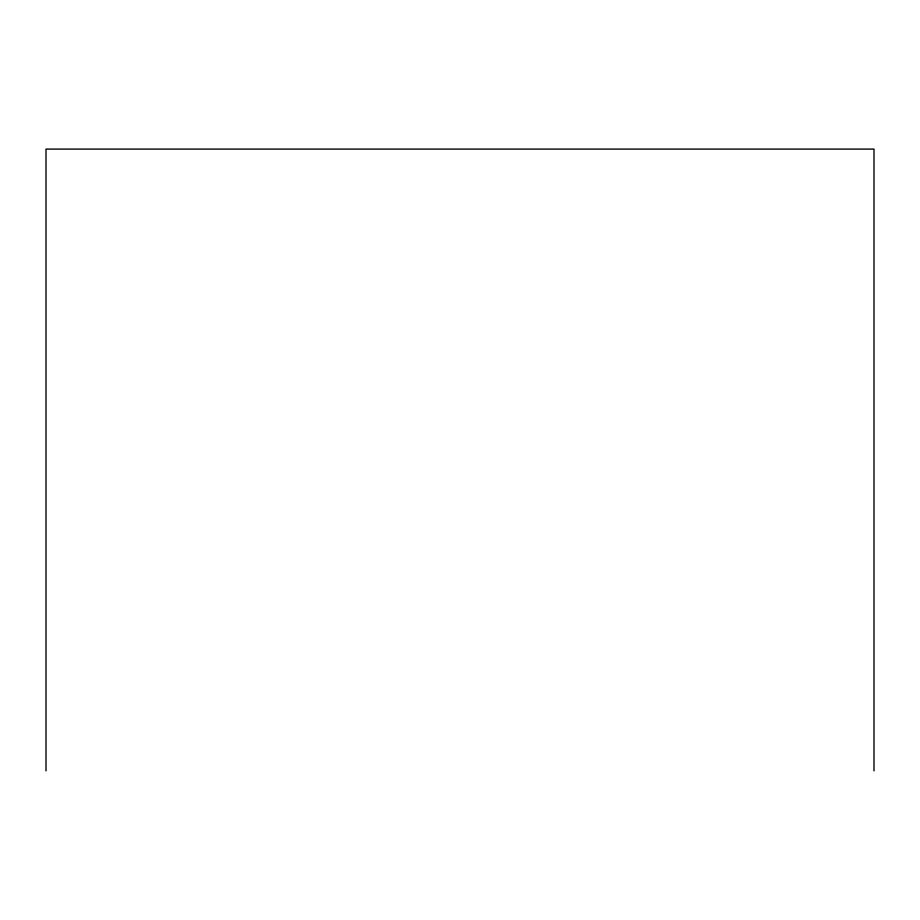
<?xml version="1.0" encoding="UTF-8"?>
<svg xmlns="http://www.w3.org/2000/svg" width="920" height="920" viewBox="0 0 920 920"><rect width="100%" height="100%" fill="white"/><g stroke="black" fill="none" stroke-linecap="round" stroke-linejoin="round"><path stroke-width="1.38" d="M874 770.914L874 149.086L46 149.086L46 770.914"/></g></svg>
